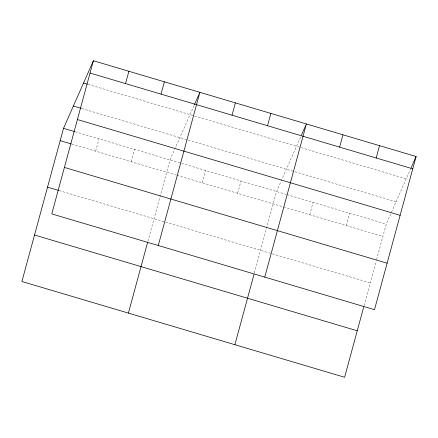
<?xml version="1.0" encoding="UTF-8"?>
<svg xmlns="http://www.w3.org/2000/svg" width="438" height="438" viewBox="0 0 438 438"><rect width="100%" height="100%" fill="white"/><g stroke="black" fill="none" stroke-linecap="round" stroke-linejoin="round"><path stroke-width="0.33" stroke-dasharray="2.19 1.64" d="M95.665 151.181L99.015 138.857M131.165 161.715L134.51 149.391M147.88 241.376L170.01 159.925L194.406 104.731M202.159 182.783L205.51 170.464M237.659 193.322L241.009 180.998M254.374 272.983L276.504 191.532L301.174 135.72M309.732 214.708L313.077 202.389M346.305 225.565L349.655 213.24M364.098 305.549L376.215 260.949M376.565 259.657L386.228 224.097L411.173 167.661M88.049 84.381L193.897 115.796M194.543 115.988L300.441 147.414M301.092 147.606L406.24 178.814M81.764 108.509L294.199 171.554M294.856 171.751L396.083 201.792M75.133 131.767L286.304 194.439M286.956 194.631L386.228 224.097M71.783 144.091L176.344 175.123M176.99 175.315L282.953 206.763M283.605 206.955L382.878 236.421M59.157 190.574L165.006 221.984M165.652 222.175L271.631 253.629M272.283 253.821L370.252 282.899"/><path stroke-width="0.66" d="M93.387 60.734L51.772 213.903L374.485 309.677L416.1 156.508L93.387 60.734L63.515 128.323L21.9 281.492L344.613 377.266L363.748 306.841M125.536 83.598L128.887 71.274M161.036 94.132L164.387 81.807M128.394 313.093L147.529 242.674M158.266 245.51L199.881 92.341L194.406 104.731M232.03 115.199L235.381 102.875M267.53 125.739L270.881 113.415M234.888 344.701L254.024 274.276M264.766 277.117L306.376 123.949L301.448 135.101M339.603 147.124L342.954 134.8M376.176 157.981L379.527 145.657M411.173 167.661L416.1 156.508M90.042 73.058L412.749 168.833M83.532 83.039L87.403 84.189M73.37 106.018L81.118 108.317M77.411 119.541L400.124 215.315M63.515 128.323L74.487 131.575M60.165 140.647L71.137 143.899M64.402 167.425L387.115 263.2M47.539 187.125L58.511 190.382M34.525 235.009L357.238 330.783"/></g></svg>
